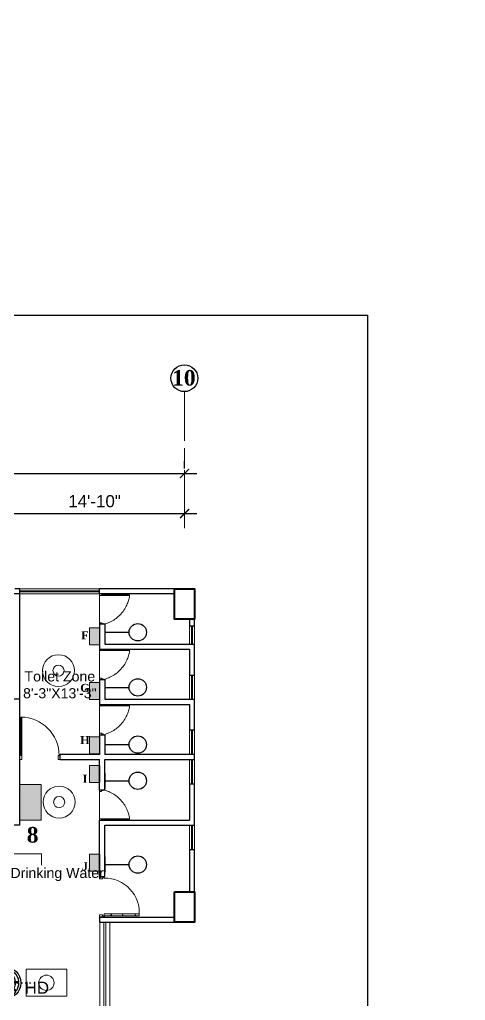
# Model space of a CAD drawing. Header units: inches. Extents: x -12 to 20935469, y -1604 to 24729220.
# Drawn here: x 20825894 to 20826335, y 24645725 to 24646695 of the extents above; entities that cross this region are included whole.
import ezdxf

# ---------------------------------------------------------------- set-up
doc = ezdxf.new("R2010")
doc.units = ezdxf.units.IN
doc.header["$LTSCALE"] = 0.03
doc.header["$MEASUREMENT"] = 0
doc.header["$PDMODE"] = 32
doc.header["$PDSIZE"] = 15
for name, pattern in [('ACAD_ISO02W100', [15, 12, -3]), ('ACAD_ISO08W100', [36, 24, -3, 6, -3]), ('DOT', [0.25, 0, -0.25])]:
    doc.linetypes.add(name, pattern=pattern)
for name, color, linetype, lineweight in [('CL BOX', 90, 'ACAD_ISO02W100', 0), ('column', 1, 'Continuous', 40), ('Dim Line', 252, 'Continuous', 13), ('Dimiention', 75, 'Continuous', 18), ('Door', 7, 'Continuous', 18), ('Grid Line', 252, 'Continuous', 18), ('line', 7, 'Continuous', 9), ('Main Wall', 7, 'Continuous', 30), ('STAIR', 46, 'Continuous', 15), ('wind.', 150, 'Continuous', 20)]:
    doc.layers.add(name, color=color, linetype=linetype, lineweight=lineweight)
for name, color, linetype in [('H', 154, 'Continuous'), ('heat detactor', 8, 'Continuous'), ('SB TEXT', 215, 'DOT'), ('TEXT', 7, 'Continuous'), ('w', 188, 'DOT')]:
    doc.layers.add(name, color=color, linetype=linetype)
doc.styles.add('2', font='swisscl.ttf')
doc.styles.add('RomanS', font='arial.ttf', dxfattribs={"height": 12})
doc.styles.get("Standard").update_dxf_attribs({"font": 'timesbd.ttf'})
doc.dimstyles.new('Aec_Arch_I', dxfattribs={"dimscale": 96, "dimtxt": 12, "dimasz": 0.09375, "dimexe": 0.125, "dimexo": 0.125, "dimgap": 0.0625, "dimtad": 1, "dimdec": 0, "dimzin": 3, "dimdsep": 46, "dimlunit": 4, "dimtxsty": 'RomanS', "dimblk1": 'ARCHTICK', "dimblk2": 'ARCHTICK', "dimsah": 1, "dimcen": 0.09375, "dimdle": 0.125, "dimadec": 0, "dimazin": 0, "dimtfac": 0.75, "dimtdec": 0, "dimtmove": 2, "dimatfit": 3, "dimldrblk": 'ARCHTICK', "dimfxl": 1, "dimfrac": 1, "dimtolj": 1, "dimtzin": 0, "dimarcsym": 0})
doc.dimstyles.new('arch grid', dxfattribs={"dimtxt": 250, "dimasz": 100, "dimexe": 10, "dimexo": 10, "dimgap": 0.09, "dimtad": 0, "dimdec": 0, "dimzin": 0, "dimdsep": 46, "dimtxsty": 'Standard', "dimblk": 'DOT', "dimcen": 50, "dimdle": 50, "dimclrd": 256, "dimclre": 256, "dimadec": 0, "dimazin": 0, "dimtfac": 1, "dimtdec": 0, "dimtofl": 0, "dimtmove": 0, "dimatfit": 3, "dimldrblk": 'DOT', "dimfxl": 200, "dimfxlon": 1, "dimtolj": 1, "dimtzin": 0, "dimlwd": -1, "dimlwe": -1, "dimarcsym": 1})

# ---------------------------------------------------------------- blocks, each defined once
blk = doc.blocks.new('sssss-flat-876')
at = {"layer": 'Door', "linetype": 'Continuous', "ltscale": 3}
blk.add_line((3666.52, 84027.2), (3666.52, 84055.74), dxfattribs=at)
at = {"layer": 'Door', "linetype": 'Continuous', "ltscale": 3, "extrusion": (-7.21527e-09, -3.35624e-18, 1), "elevation": 0}
for points in [[(3666.52, 84057.2), (3666.52, 84055.74), (3668.35, 84055.74), (3668.35, 84056.47), (3670.18, 84056.47), (3670.18, 84057.2)], [(3668.35, 84055.74), (3696.16, 84055.74), (3696.16, 84056.47), (3668.35, 84056.47)]]:
    blk.add_lwpolyline(points, close=True, dxfattribs=at)
at = {"layer": 'Door', "linetype": 'Continuous', "ltscale": 3, "flags": 128}
blk.add_lwpolyline([(3670.18, 84027.2, 0.04096), (3675.47, 84028.9, 0.082496), (3684.93, 84034.78, 0.052187), (3689.72, 84039.97, 0.043988), (3692.86, 84045.05, 0.036571), (3694.75, 84049.63, 0.034751), (3695.92, 84054.2, 0.011435), (3696.16, 84055.74)], format="xyb", dxfattribs=at)
at = {"layer": 'Door', "linetype": 'Continuous', "ltscale": 3}
blk.add_lwpolyline([(3666.52, 84027.2), (3666.52, 84028.66), (3668.35, 84028.66), (3668.35, 84027.93), (3670.18, 84027.93), (3670.18, 84027.2)], close=True, dxfattribs=at)
blk = doc.blocks.new('Door_45')
at = {"layer": 'Door'}
for p, q in [((1.5, 5), (1.5, 44)), ((3.5, 44), (3.5, 5)), ((1.5, 40), (2.2, 40)), ((2.2, 40), (2.2, 39.5)), ((2.2, 39.5), (2.7, 39.5)), ((2.7, 39.5), (2.7, 40)), ((2.7, 40), (3.5, 40)), ((1.5, 25.8), (2.2, 25.8)), ((2.2, 25.8), (2.2, 25.3)), ((2.2, 25.3), (2.7, 25.3)), ((2.7, 25.8), (3.5, 25.8)), ((2.7, 25.3), (2.7, 25.8)), ((1.5, 12.6), (2.2, 12.6)), ((2.2, 12.6), (2.2, 13.1)), ((2.2, 13.1), (2.7, 13.1)), ((2.7, 13.1), (2.7, 12.6)), ((2.7, 12.6), (3.5, 12.6)), ((0, 0), (0, 5)), ((0, 5), (1.5, 5)), ((3.5, 5), (1.5, 5)), ((1.5, 5), (1.5, 3)), ((1.5, 3), (2.5, 3)), ((2.5, 3), (2.5, 0)), ((42.5, 3), (42.5, 0)), ((43.5, 3), (42.5, 3)), ((45, 5), (43.5, 5)), ((43.5, 5), (43.5, 3)), ((45, 0), (45, 5)), ((2.5, 0), (0, 0)), ((42.5, 0), (45, 0))]:
    blk.add_line(p, q, dxfattribs=at)
blk.add_arc((4.7, 5.3), 38.8, 359.6233, 94.6685, dxfattribs=at)
blk = doc.blocks.new('$D40')
at = {"layer": 'Door'}
for p, q in [((1, 4), (1, 42)), ((2, 0), (2, 41.99)), ((1, 5), (0, 5)), ((2, 0), (0, 0)), ((2, 4), (1, 4)), ((39, 4), (38, 4)), ((38, 4), (38, 0)), ((40, 0), (38, 0)), ((40, 5), (38.99, 5)), ((39, 5), (39, 4))]:
    blk.add_line(p, q, dxfattribs=at)
blk.add_arc((1, 4), 38, 0, 90, dxfattribs=at)
blk = doc.blocks.new('bulb')
at = {"layer": 'line', "color": 4, "lineweight": 25, "ltscale": 50}
for p, q in [((20823168.7, 24658803.9), (20823168.7, 24658777.6)), ((20823168.7, 24658790.8), (20823209.9, 24658790.8))]:
    blk.add_line(p, q, dxfattribs=at)
blk.add_circle((20823224.6, 24658790.8), 14.7, dxfattribs=at)
blk = doc.blocks.new('JUJUJUKIII')
at = {"layer": 'H', "ltscale": 50, "true_color": 0x999999, "transparency": 33554556}
h = blk.add_hatch(color=253, dxfattribs=at)
h.dxf.hatch_style = 1
h.paths.add_polyline_path([(7363219.9, 3291034.2), (7363425.7, 3291034.2), (7363425.7, 3291376.7), (7363219.9, 3291376.7)])
at = {"layer": 'Dimiention', "color": 4, "ltscale": 50}
blk.add_lwpolyline([(7363219.9, 3291034.2), (7363425.7, 3291034.2), (7363425.7, 3291376.7), (7363219.9, 3291376.7)], close=True, dxfattribs=at)
blk = doc.blocks.new('GGGFGFG')
at = {"layer": 'line', "color": 4, "ltscale": 50}
for p, q in [((7356688.2, 3293208.1), (7357003, 3293208.1)), ((7356688.2, 3292998.4), (7356688.2, 3293208.1)), ((7357003, 3293208.1), (7357003, 3292998.4)), ((7357003, 3292998.4), (7356688.2, 3292998.4))]:
    blk.add_line(p, q, dxfattribs=at)
blk.add_circle((7356845.6, 3293103.2), 59.6, dxfattribs=at)
blk = doc.blocks.new('GYTT')
at = {"layer": 'line', "color": 4, "ltscale": 50}
for radius in [19.7, 6.87]:
    blk.add_circle((20859470.8, -1441350.4), radius, dxfattribs=at)
blk = doc.blocks.new('_ArchTick')
at = {"color": 0, "linetype": 'ByBlock', "lineweight": 35, "const_width": 0.15}
blk.add_lwpolyline([(-0.5, -0.5), (0.5, 0.5)], dxfattribs=at)
blk = doc.blocks.new('*D344')
at = {"layer": 'Defpoints', "color": 0, "transparency": 16777216}
for p in [(20821969.75, 24639400.93), (20822147.72, 24639400.93), (20822147.72, 24639400.93)]:
    blk.add_point(p, dxfattribs=at)
at = {"layer": 'Dim Line', "color": 0, "lineweight": -2, "transparency": 16777216}
for p, q in [((20821957.75, 24639400.93), (20822159.72, 24639400.93)), ((20822147.72, 24639388.93), (20822147.72, 24639388.93))]:
    blk.add_line(p, q, dxfattribs=at)
at = {"layer": 'Dim Line', "color": 0, "lineweight": -2, "transparency": 16777216, "xscale": 9, "yscale": 9, "zscale": 9, "rotation": 180}
blk.add_blockref('_ArchTick', (20821969.75, 24639400.93), dxfattribs=at)
at = {"layer": 'Dim Line', "color": 0, "lineweight": -2, "transparency": 16777216, "xscale": 9, "yscale": 9, "zscale": 9}
blk.add_blockref('_ArchTick', (20822147.72, 24639400.93), dxfattribs=at)
at = {"layer": 'Dim Line', "color": 0, "transparency": 16777216, "insert": (20822058.74, 24639413.05), "char_height": 12, "attachment_point": 5, "style": 'RomanS'}
blk.add_mtext('\\A1;14\'-10"', dxfattribs=at)
blk = doc.blocks.new('*D329')
at = {"layer": 'Defpoints', "color": 0, "transparency": 16777216}
for p in [(20822147.72, 24639440.57), (20820144.28, 24639433.51), (20822147.72, 24639433.51)]:
    blk.add_point(p, dxfattribs=at)
at = {"layer": 'Dim Line', "color": 0, "lineweight": -2, "transparency": 16777216}
for p, q in [((20820144.28, 24639445.51), (20820144.28, 24639452.57)), ((20822147.72, 24639445.51), (20822147.72, 24639452.57)), ((20820132.28, 24639440.57), (20822159.72, 24639440.57))]:
    blk.add_line(p, q, dxfattribs=at)
at = {"layer": 'Dim Line', "color": 0, "lineweight": -2, "transparency": 16777216, "xscale": 9, "yscale": 9, "zscale": 9, "rotation": 180}
blk.add_blockref('_ArchTick', (20820144.28, 24639440.57), dxfattribs=at)
at = {"layer": 'Dim Line', "color": 0, "lineweight": -2, "transparency": 16777216, "xscale": 9, "yscale": 9, "zscale": 9}
blk.add_blockref('_ArchTick', (20822147.72, 24639440.57), dxfattribs=at)
at = {"layer": 'Dim Line', "color": 0, "transparency": 16777216, "insert": (20821146, 24639452.7), "char_height": 12, "attachment_point": 5, "style": 'RomanS'}
blk.add_mtext('\\A1;166\'-11"', dxfattribs=at)
blk = doc.blocks.new('heat detaCTOR')
for p, q in [((20826804.72, 24664323.99), (20826796.69, 24664330.35)), ((20826805.53, 24664324.77), (20826797.4, 24664331.19)), ((20826806.99, 24664335.71), (20826806.99, 24664325.41)), ((20826808.1, 24664325.48), (20826808.1, 24664335.73)), ((20826809.56, 24664325.06), (20826816.75, 24664332.51)), ((20826810.46, 24664324.4), (20826817.58, 24664331.78)), ((20826803.91, 24664321.62), (20826793.66, 24664321.62)), ((20826804.07, 24664322.73), (20826793.7, 24664322.73)), ((20826804.41, 24664319.72), (20826797.2, 24664312.27)), ((20826805.09, 24664318.84), (20826797.97, 24664311.46)), ((20826806.99, 24664317.83), (20826806.99, 24664307.52)), ((20826808.1, 24664307.5), (20826808.1, 24664317.77)), ((20826818.83, 24664312.83), (20826810.79, 24664319.19)), ((20826819.48, 24664313.72), (20826811.36, 24664320.16)), ((20826821.85, 24664322.73), (20826811.48, 24664322.73)), ((20826821.9, 24664321.62), (20826811.65, 24664321.62))]:
    blk.add_line(p, q)
at = {"layer": 'heat detactor'}
for radius in [16.02, 0.961]:
    blk.add_circle((20826807.78, 24664321.62), radius, dxfattribs=at)
at = {"layer": 'heat detactor', "ltscale": 50}
for radius, start, end in [(14.12, 141.78747, 175.47949), (14.12, 93.18051, 137.28954), (9.26, 141.90716, 172.33086), (9.26, 95.40816, 134.24025), (6.08, 97.38665, 131.51755), (14.12, 50.52278, 88.68504), (6.08, 56.48277, 86.93464), (9.26, 53.66859, 87.7533), (9.26, 7.66914, 45.99957), (14.12, 4.52051, 46.02441), (14.12, 179.97791, 221.50422), (9.26, 180, 218.35841), (6.08, 180, 215.54423), (6.08, 142.0004, 169.51141), (6.08, 226.03249, 262.61335), (3.87, 180, 209.44306), (3.87, 142.20041, 163.36573), (3.87, 226.04337, 258.33607), (3.87, 101.66393, 125.58928), (1.65, 78.65512, 101.31836), (3.87, 62.6166, 85.17626), (3.87, 274.82374, 321.10171), (6.08, 273.06536, 321.30172), (1.65, 42.04035, 45.94363), (3.87, 16.63427, 45.98363), (3.87, 337.71284, 0), (6.08, 10.48859, 45.9945), (6.08, 331.78457, 0), (9.26, 329.06186, 0), (14.12, 326.01258, 0.02209), (14.12, 226.00259, 266.81949), (9.26, 226.02742, 264.59184), (14.12, 271.31496, 321.51464), (9.26, 272.2467, 321.39496)]:
    blk.add_arc((20826807.78, 24664321.62), radius, start, end, dxfattribs=at)
at = {"layer": 'heat detactor'}
for start, end in [(141.8685, 173.49395), (94.58991, 135.36381), (52.50765, 88.09257), (6.50605, 46.00168), (180, 219.51935), (327.93831, 0), (226.02532, 265.41009), (271.90743, 321.43362)]:
    blk.add_arc((20826807.78, 24664321.62), 10.91, start, end, dxfattribs=at)
at = {"insert": (20826827.55, 24664322.73), "char_height": 12, "attachment_point": 1, "style": 'RomanS'}
blk.add_mtext_dynamic_manual_height_columns('HD', width=23.193, gutter_width=60, heights=[0], dxfattribs=at)
blk = doc.blocks.new('_Oblique')
at = {"color": 0, "linetype": 'ByBlock', "lineweight": -2}
blk.add_line((-0.5, -0.5), (0.5, 0.5), dxfattribs=at)
blk = doc.blocks.new('*D363')
at = {"ltscale": 50, "transparency": 16777216}
for p, q in [((3479.24, 24649574.13), (3479.24, 24649400.75)), ((3479.42, 24649524.13), (3469.24, 24649524.13)), ((3479.42, 24649400.75), (3469.24, 24649400.75)), ((3479.24, 24649400.75), (3479.24, 8350.74))]:
    blk.add_line(p, q, dxfattribs=at)
at = {"layer": 'Defpoints', "color": 0, "ltscale": 50, "transparency": 16777216}
for p in [(20846678.15, 24649524.13), (3479.24, 24649400.75), (20846678.15, 24649400.75)]:
    blk.add_point(p, dxfattribs=at)
at = {"ltscale": 50, "transparency": 16777216, "xscale": 100, "yscale": 100, "zscale": 100}
for p, rotation in [((3479.24, 24649524.13), 90), ((3479.24, 24649400.75), 270)]:
    blk.add_blockref('_Oblique', p, dxfattribs=dict(at, rotation=rotation))
at = {"color": 0, "ltscale": 50, "transparency": 16777216, "insert": (3479.24, 3397.61), "char_height": 250, "attachment_point": 5, "rotation": 90}
blk.add_mtext('\\A1;{\\H8.57143x;300mm}', dxfattribs=at)
blk = doc.blocks.new('_Dot')
at = {"color": 0, "linetype": 'ByBlock', "lineweight": -2}
blk.add_line((-0.5, 0), (-1, 0), dxfattribs=at)
at = {"color": 0, "linetype": 'ByBlock', "const_width": 0.5}
blk.add_lwpolyline([(-0.25, 0, 1), (0.25, 0, 1)], format="xyb", close=True, dxfattribs=at)
blk = doc.blocks.new('GRID')
at = {"layer": 'Grid Line', "color": 252, "linetype": 'ACAD_ISO08W100', "lineweight": 9, "ltscale": 80, "true_color": 0x939598}
blk.add_line((20822147.72, 24639386.33), (20822147.72, 24639521.54), dxfattribs=at)
at = {"layer": 'TEXT'}
blk.add_circle((20822147.58, 24639534.81), 13.27, dxfattribs=at)
at = {"layer": 'TEXT', "insert": (20822147.07, 24639527.25), "char_height": 15.435, "width": 227.4581, "attachment_point": 8, "rotation": 0}
blk.add_mtext('\\A1;10', dxfattribs=at)
at = {"layer": 'Dim Line'}
for base, p1, p2, picture, middle in [((20822147.72, 24639440.57), (20820144.28, 24639433.51), (20822147.72, 24639433.51), '*D329', (20821146, 24639452.7)), ((20822147.72, 24639400.93), (20821969.75, 24639400.93), (20822147.72, 24639400.93), '*D344', (20822058.74, 24639413.05))]:
    dim = blk.add_linear_dim(base=base, p1=p1, p2=p2, dimstyle='Aec_Arch_I', dxfattribs=at)
    dim.commit()
    dim.dimension.update_dxf_attribs({"geometry": picture, "text_midpoint": middle})

msp = doc.modelspace()

# ---------------------------------------------------------------- linework, layer by layer
for p, q in [((20826067.2, 24646131.72), (20826067.2, 24646131.72)), ((20825894.23, 24646022.49), (20825894.23, 24646126.72)), ((20825978.23, 24645807.03), (20825973.23, 24645807.03))]:
    msp.add_line(p, q)
at = {"layer": 'column', "lineweight": 40, "ltscale": 20}
for points in [[(20826047.2, 24646131.72), (20826067.2, 24646131.72), (20826067.2, 24646101.72), (20826047.2, 24646101.72)], [(20826047.2, 24645831.86), (20826067.2, 24645831.86), (20826067.2, 24645801.86), (20826047.2, 24645801.86)]]:
    msp.add_lwpolyline(points, close=True, dxfattribs=at)
at = {"layer": 'Defpoints'}
msp.add_lwpolyline([(20823799.23, 24646402.61), (20826238.09, 24646402.61), (20826238.09, 24644944.08), (20823799.23, 24644944.08)], close=True, dxfattribs=at)
at = {"layer": 'Main Wall', "lineweight": 30}
for p, q in [((20825894.23, 24646131.72), (20825889.23, 24646131.72)), ((20825894.23, 24646126.72), (20825894.23, 24646131.72)), ((20826047.2, 24646131.72), (20825973.23, 24646131.72)), ((20825973.23, 24646126.72), (20825973.23, 24646131.72)), ((20825894.23, 24646126.72), (20825874.23, 24646126.72)), ((20826047.2, 24646126.72), (20825973.23, 24646126.72)), ((20825978.23, 24646096.72), (20825973.23, 24646096.72)), ((20825978.23, 24646096.72), (20825978.23, 24646077.11)), ((20826067.2, 24646095.11), (20826067.2, 24646101.72)), ((20825978.23, 24646077.11), (20826067.2, 24646077.11)), ((20826067.2, 24646046.49), (20826067.2, 24646077.11)), ((20825973.23, 24646072.11), (20826062.2, 24646072.11)), ((20825973.23, 24646042.11), (20825978.23, 24646042.11)), ((20825978.23, 24646042.11), (20825978.23, 24646022.49)), ((20825894.23, 24646022.49), (20825874.23, 24646022.49)), ((20825894.23, 24645967.88), (20825894.23, 24646022.49)), ((20825973.23, 24646017.49), (20826062.2, 24646017.49)), ((20825978.23, 24646022.49), (20826067.2, 24646022.49)), ((20826062.2, 24646017.49), (20826062.2, 24645991.88)), ((20826067.2, 24645991.88), (20826067.2, 24646022.49)), ((20825973.23, 24645987.49), (20825978.23, 24645987.49)), ((20826067.2, 24645991.88), (20826062.2, 24645991.88)), ((20825894.23, 24645897.88), (20825894.23, 24645967.88)), ((20825934.23, 24645962.88), (20825934.23, 24645967.88)), ((20826067.2, 24645967.88), (20825978.23, 24645967.88)), ((20826067.2, 24645962.88), (20826067.2, 24645967.88)), ((20825934.23, 24645962.88), (20825973.23, 24645962.88)), ((20825973.23, 24645932.88), (20825973.23, 24645962.88)), ((20825978.23, 24645962.88), (20826067.2, 24645962.88)), ((20825978.23, 24645932.88), (20825978.23, 24645962.88)), ((20826062.2, 24645938.88), (20826067.2, 24645938.88)), ((20826062.2, 24645938.88), (20826062.2, 24645902.88)), ((20826067.2, 24645897.88), (20826067.2, 24645938.88)), ((20825973.23, 24645932.88), (20825978.23, 24645932.88)), ((20825973.23, 24645847.03), (20825973.23, 24645902.88)), ((20825973.23, 24645902.88), (20826062.2, 24645902.88)), ((20825894.23, 24645897.88), (20825874.23, 24645897.88)), ((20825978.23, 24645847.03), (20825978.23, 24645897.88)), ((20825978.23, 24645897.88), (20826067.2, 24645897.88)), ((20826062.2, 24645873.88), (20826062.2, 24645831.85)), ((20826062.2, 24645873.88), (20826067.2, 24645873.88)), ((20826067.2, 24645831.85), (20826067.2, 24645873.88)), ((20825973.23, 24645847.03), (20825978.23, 24645847.03)), ((20825973.23, 24645807.03), (20826047.2, 24645807.03)), ((20825973.23, 24645807.03), (20825973.23, 24645802.01)), ((20825973.23, 24645802.01), (20826047.2, 24645802.01))]:
    msp.add_line(p, q, dxfattribs=at)
for points in [[(20825973.23, 24646096.72), (20825973.23, 24646072.11)], [(20826062.2, 24646101.72), (20826062.2, 24646095.11)], [(20826062.2, 24646095.11), (20826067.2, 24646095.11)], [(20826062.2, 24646072.11), (20826062.2, 24646046.49)], [(20826062.2, 24646046.49), (20826067.2, 24646046.49)], [(20825973.23, 24646042.11), (20825973.23, 24646017.49)], [(20825973.23, 24645987.49), (20825973.23, 24645967.88)], [(20825978.23, 24645987.49), (20825978.23, 24645967.88)], [(20825973.23, 24645967.88), (20825934.23, 24645967.88)]]:
    msp.add_lwpolyline(points, dxfattribs=at)
at = {"layer": 'STAIR', "color": 253, "lineweight": 5}
for p, q in [((20825879.63, 24645869.57), (20825915.86, 24645869.57)), ((20825915.86, 24645869.57), (20825915.86, 24645858.33))]:
    msp.add_line(p, q, dxfattribs=at)
at = {"layer": 'w', "linetype": 'DOT', "lineweight": 30, "ltscale": 550, "transparency": 33554661}
msp.add_line((20825190.61, 24645742.01), (20825920.61, 24645742.01), dxfattribs=at)
at = {"layer": 'wind.'}
for p, q in [((20825973.23, 24646131.72), (20825894.23, 24646131.72)), ((20825973.23, 24646129.72), (20825894.23, 24646129.72)), ((20825973.23, 24646128.72), (20825894.23, 24646128.72)), ((20825973.23, 24646126.72), (20825894.23, 24646126.72)), ((20825973.37, 24645681.84), (20825973.37, 24645802.02)), ((20825977.37, 24645681.84), (20825977.37, 24645802.02)), ((20825979.37, 24645681.84), (20825979.37, 24645802.02)), ((20825983.37, 24645681.84), (20825983.37, 24645802.02))]:
    msp.add_line(p, q, dxfattribs=at)
at = {"layer": 'wind.', "lineweight": 5}
for p, q in [((20826062.2, 24646077.11), (20826062.2, 24646095.11)), ((20826064.2, 24646077.11), (20826064.2, 24646095.11)), ((20826065.2, 24646077.11), (20826065.2, 24646095.11)), ((20826067.2, 24646077.11), (20826067.2, 24646095.11)), ((20826062.2, 24646022.49), (20826062.2, 24646046.49)), ((20826064.2, 24646022.49), (20826064.2, 24646046.49)), ((20826065.2, 24646022.49), (20826065.2, 24646046.49)), ((20826067.2, 24646022.49), (20826067.2, 24646046.49)), ((20826062.2, 24645967.88), (20826062.2, 24645991.88)), ((20826064.2, 24645967.88), (20826064.2, 24645991.88)), ((20826065.2, 24645967.88), (20826065.2, 24645991.88)), ((20826067.2, 24645967.88), (20826067.2, 24645991.88)), ((20826062.2, 24645938.88), (20826062.2, 24645962.88)), ((20826064.2, 24645938.88), (20826064.2, 24645962.88)), ((20826065.2, 24645938.88), (20826065.2, 24645962.88)), ((20826067.2, 24645938.88), (20826067.2, 24645962.88)), ((20826062.2, 24645873.88), (20826062.2, 24645897.88)), ((20826064.2, 24645873.88), (20826064.2, 24645897.88)), ((20826065.2, 24645873.88), (20826065.2, 24645897.88)), ((20826067.2, 24645873.88), (20826067.2, 24645897.88))]:
    msp.add_line(p, q, dxfattribs=at)

# ---------------------------------------------------------------- block references
msp.add_blockref('GRID', (3909.48, 6805.4))
at = {"xscale": 0.5837749611745884, "yscale": 0.5837749611745884, "zscale": 0.5837749611745884}
for p in [(8669933.87, 10250904.16), (8669933.87, 10250849.68), (8669933.87, 10250793.07), (8669933.87, 10250757.23), (8669933.87, 10250674.37)]:
    msp.add_blockref('bulb', p, dxfattribs=at)
at = {"layer": 'CL BOX', "color": 5, "transparency": 33554457, "xscale": -0.127552882082143, "yscale": 0.127552882082143, "zscale": 0.127552882082143, "rotation": 359.9998993550784}
msp.add_blockref('GGGFGFG', (21764306.74, 24225695.56), dxfattribs=at)
at = {"layer": 'Door', "ltscale": 20}
for p in [(20822306.71, 24562069.52), (20822306.71, 24562014.91), (20822306.71, 24561960.29)]:
    msp.add_blockref('sssss-flat-876', p, dxfattribs=at)
at = {"layer": 'Door'}
msp.add_blockref('$D40', (20825894.23, 24645962.88), dxfattribs=at)
at = {"layer": 'Door', "ltscale": 20, "xscale": -1, "rotation": 180}
msp.add_blockref('sssss-flat-876', (20822306.71, 24729960.08), dxfattribs=at)
at = {"layer": 'Door', "color": 250, "ltscale": 20, "xscale": -0.8888888888759539, "yscale": 0.8888888888759539, "zscale": 0.8888888888759539, "rotation": 270}
msp.add_blockref('Door_45', (20825973.26, 24645807.03), dxfattribs=at)
at = {"layer": 'heat detactor'}
msp.add_blockref('heat detaCTOR', (-928.54, -18579.61), dxfattribs=at)
at = {"layer": 'line', "color": 5, "xscale": -0.04906729999451974, "yscale": 0.04906729999451974, "zscale": 0.04906729999451974, "rotation": 359.9999999827058}
for p in [(21187266.69, 24484594.4), (21187266.69, 24484540.21), (21187266.69, 24484486.49), (21187266.69, 24484457.9), (21187266.69, 24484370.25)]:
    msp.add_blockref('JUJUJUKIII', p, dxfattribs=at)
at = {"layer": 'line', "color": 5}
for name, p, xscale, yscale, zscale in [('GYTT', (4138355.87, 25799131.19), 0.8000000007450581, 0.8000000007450581, 0.8000000007450581), ('JUJUJUKIII', (20069816.26, 24307969.51), 0.1026830631760966, 0.1026830631760966, 0.1026830631760966), ('GYTT', (4138356.54, 25799001.13), 0.8000000007450581, 0.8000000007450581, 0.8000000007450581)]:
    msp.add_blockref(name, p, dxfattribs=dict(at, xscale=xscale, yscale=yscale, zscale=zscale))

# ---------------------------------------------------------------- texts
at = {"layer": 'SB TEXT', "width": 227.4581, "attachment_point": 8, "rotation": 0}
for s, insert, char_height in [('\\A1;F', (20825958.73, 24646081.9), 8), ('\\A1;G', (20825958.73, 24646029.64), 8), ('\\A1;H', (20825958.73, 24645978.12), 8), ('\\A1;I', (20825958.73, 24645939.92), 8), ('\\A1;8', (20825906.98, 24645880.47), 15.435), ('\\A1;J', (20825958.73, 24645853.11), 8)]:
    msp.add_mtext(s, dxfattribs=dict(at, insert=insert, char_height=char_height))
at = {"layer": 'TEXT', "color": 30, "lineweight": 5, "ltscale": 20, "char_height": 10, "attachment_point": 2, "style": '2'}
for s, width, gutter_width, insert in [('{\\fArial|b0|i0|c0|p34;\\C0;Toilet Zone\\P8\'-3"X13\'-3"}', 104.7597, 0.5, (20825933.89, 24646050.18)), ('\\pxsm1;{\\fArial|b0|i0|c0|p34;\\C0;Drinking Water }', 88.5626, 0.282, (20825931.2, 24645855.7))]:
    msp.add_mtext_dynamic_manual_height_columns(s, width=width, gutter_width=gutter_width, heights=[0], dxfattribs=dict(at, insert=insert))

# ---------------------------------------------------------------- dimensions: what is measured, and where the dimension line sits
at = {"ltscale": 50}
dim = msp.add_linear_dim(base=(3479.24, 24649400.75), p1=(20846678.15, 24649524.13), p2=(20846678.15, 24649400.75), angle=90, text='{\\H8.57143x;300mm}', dimstyle='arch grid', override={"dimblk1": 'Oblique', "dimblk2": 'Oblique', "dimsah": 1, "dimfxl": 0.18}, dxfattribs=at)
dim.commit()
dim.dimension.update_dxf_attribs({"geometry": '*D363', "text_midpoint": (3479.24, 3397.61), "dimtype": 160})

doc.saveas('drawing.dxf')
